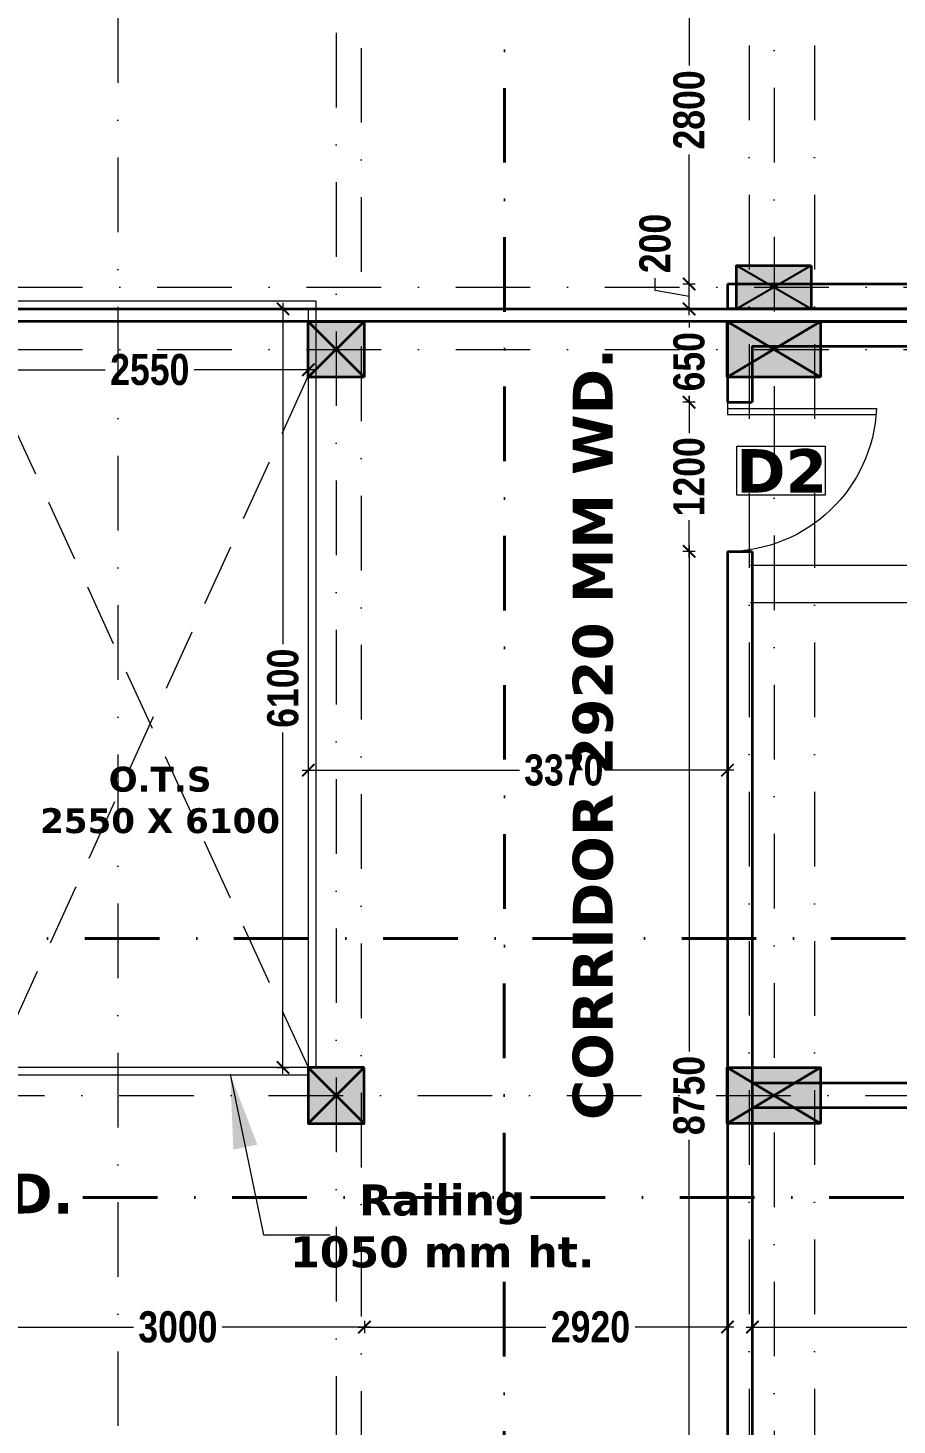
# Model space of a CAD drawing. Header units: millimetres. Extents: x -3092155 to 4513934, y -12317808 to 1850003.
# Drawn here: x -412904 to -405915, y -5535986 to -5524752 of the extents above; entities that cross this region are included whole.
import ezdxf

# ---------------------------------------------------------------- set-up
doc = ezdxf.new("R2010")
doc.units = ezdxf.units.MM
doc.header["$LTSCALE"] = 2
doc.header["$MEASUREMENT"] = 0
doc.header["$PDMODE"] = 34
doc.header["$PDSIZE"] = 500
for name, pattern in [('DASHDOT', [1, 0.5, -0.25, 0, -0.25]), ('DASHED2', [0.375, 0.25, -0.125]), ('HIDDEN', [0.375, 0.25, -0.125])]:
    doc.linetypes.add(name, pattern=pattern)
doc.layers.add('AEROW', color=7, linetype='Continuous', lineweight=15, true_color=0x0d0d0d)
for name, color, linetype, lineweight in [('coloumn', 10, 'Continuous', 35), ('cornice', 12, 'Continuous', 25), ('D DIM', 250, 'Continuous', 9), ('D2', 10, 'Continuous', 5), ('DOOR', 27, 'Continuous', 5), ('expen. jt.', 130, 'Continuous', 35), ('GRID', 251, 'DASHDOT', 5), ('PARGOLA', 115, 'DASHED2', 5), ('PROJ', 251, 'HIDDEN', 5), ('RAILING', 47, 'Continuous', 13), ('Step', 251, 'Continuous', 9), ('TEXT', 7, 'Continuous', 13), ('WAll', 250, 'Continuous', 35)]:
    doc.layers.add(name, color=color, linetype=linetype, lineweight=lineweight)
doc.styles.add('INNER DIM', font='ARIALNB.TTF', dxfattribs={"height": 250})
doc.styles.add('style2', font='verdana.ttf')
doc.dimstyles.new('external final', dxfattribs={"dimscale": 0, "dimtxt": 250, "dimasz": 100, "dimexe": 50, "dimexo": 50, "dimgap": 50, "dimtad": 0, "dimdec": 0, "dimzin": 0, "dimdsep": 46, "dimtxsty": 'INNER DIM', "dimblk": 'ARCHTICK', "dimcen": 100, "dimdle": 50, "dimclrd": 256, "dimclre": 256, "dimclrt": 256, "dimadec": 0, "dimazin": 0, "dimtfac": 1, "dimtdec": 0, "dimtix": 1, "dimtmove": 1, "dimatfit": 3, "dimfxl": 50, "dimfxlon": 1, "dimtolj": 1, "dimtzin": 0, "dimlwd": -1, "dimlwe": -1, "dimarcsym": 1})
doc.dimstyles.new('INNER DIM', dxfattribs={"dimscale": 0, "dimtxt": 250, "dimasz": 100, "dimexe": 50, "dimexo": 50, "dimgap": 50, "dimtad": 0, "dimdec": 0, "dimzin": 0, "dimdsep": 46, "dimtxsty": 'INNER DIM', "dimblk": 'ARCHTICK', "dimcen": 100, "dimdle": 50, "dimclrd": 256, "dimclre": 256, "dimclrt": 256, "dimadec": 0, "dimazin": 0, "dimtfac": 1, "dimtdec": 0, "dimtix": 1, "dimtmove": 2, "dimatfit": 3, "dimfxl": 50, "dimfxlon": 1, "dimtolj": 1, "dimtzin": 0, "dimlwd": -1, "dimlwe": -1, "dimarcsym": 1})

# ---------------------------------------------------------------- blocks, each defined once
blk = doc.blocks.new('A$C378B1DF0')
at = {"layer": 'DOOR', "ltscale": 0.1}
for p, q in [((1100, 0), (1100, 1196)), ((1150, 0), (1150, 1199)), ((1200, 0), (1100, 0))]:
    blk.add_line(p, q, dxfattribs=at)
blk.add_arc((1200, 0), 1200, 92.388, 180, dxfattribs=at)
blk = doc.blocks.new('_ArchTick')
at = {"color": 0, "linetype": 'ByBlock', "const_width": 0.15}
blk.add_lwpolyline([(-0.5, -0.5), (0.5, 0.5)], dxfattribs=at)
blk = doc.blocks.new('*D421')
at = {"layer": 'D DIM', "ltscale": 100, "transparency": 16777216}
for p, q in [((-407128, -5535198), (-402073, -5535198)), ((-407078, -5535148), (-407078, -5535248)), ((-394108, -5535198), (-401214, -5535198)), ((-394158, -5535248), (-394158, -5535148))]:
    blk.add_line(p, q, dxfattribs=at)
at = {"layer": 'Defpoints', "color": 0, "lineweight": 50, "ltscale": 100, "transparency": 16777216}
for p in [(-407078, -5533561), (-407078, -5535198), (-394158, -5535911)]:
    blk.add_point(p, dxfattribs=at)
at = {"layer": 'D DIM', "ltscale": 100, "transparency": 16777216, "xscale": 100, "yscale": 100, "zscale": 100, "rotation": 180}
blk.add_blockref('_ArchTick', (-407078, -5535198), dxfattribs=at)
at = {"layer": 'D DIM', "ltscale": 100, "transparency": 16777216, "xscale": 100, "yscale": 100, "zscale": 100}
blk.add_blockref('_ArchTick', (-394158, -5535198), dxfattribs=at)
at = {"layer": 'D DIM', "ltscale": 100, "transparency": 16777216, "insert": (-401644, -5535198), "char_height": 250, "attachment_point": 5, "style": 'INNER DIM'}
blk.add_mtext('\\A1;12920', dxfattribs=at)
blk = doc.blocks.new('*D422')
at = {"layer": 'D DIM', "ltscale": 100, "transparency": 16777216}
for p, q in [((-410248, -5535198), (-408738, -5535198)), ((-410198, -5535148), (-410198, -5535248)), ((-407228, -5535198), (-408022, -5535198)), ((-407278, -5535148), (-407278, -5535248))]:
    blk.add_line(p, q, dxfattribs=at)
at = {"layer": 'Defpoints', "color": 0, "lineweight": 50, "ltscale": 100, "transparency": 16777216}
for p in [(-410198, -5533561), (-407278, -5533561), (-410198, -5535198)]:
    blk.add_point(p, dxfattribs=at)
at = {"layer": 'D DIM', "ltscale": 100, "transparency": 16777216, "xscale": 100, "yscale": 100, "zscale": 100, "rotation": 180}
blk.add_blockref('_ArchTick', (-410198, -5535198), dxfattribs=at)
at = {"layer": 'D DIM', "ltscale": 100, "transparency": 16777216, "xscale": 100, "yscale": 100, "zscale": 100}
blk.add_blockref('_ArchTick', (-407278, -5535198), dxfattribs=at)
at = {"layer": 'D DIM', "ltscale": 100, "transparency": 16777216, "insert": (-408380, -5535198), "char_height": 250, "attachment_point": 5, "style": 'INNER DIM'}
blk.add_mtext('\\A1;2920', dxfattribs=at)
blk = doc.blocks.new('*D423')
at = {"layer": 'D DIM', "ltscale": 100, "transparency": 16777216}
for p, q in [((-413248, -5535198), (-412054, -5535198)), ((-413198, -5535148), (-413198, -5535248)), ((-410148, -5535198), (-411342, -5535198)), ((-410198, -5535148), (-410198, -5535248))]:
    blk.add_line(p, q, dxfattribs=at)
at = {"layer": 'Defpoints', "color": 0, "lineweight": 50, "ltscale": 100, "transparency": 16777216}
for p in [(-413198, -5533561), (-410198, -5533561), (-413198, -5535198)]:
    blk.add_point(p, dxfattribs=at)
at = {"layer": 'D DIM', "ltscale": 100, "transparency": 16777216, "xscale": 100, "yscale": 100, "zscale": 100, "rotation": 180}
blk.add_blockref('_ArchTick', (-413198, -5535198), dxfattribs=at)
at = {"layer": 'D DIM', "ltscale": 100, "transparency": 16777216, "xscale": 100, "yscale": 100, "zscale": 100}
blk.add_blockref('_ArchTick', (-410198, -5535198), dxfattribs=at)
at = {"layer": 'D DIM', "ltscale": 100, "transparency": 16777216, "insert": (-411698, -5535198), "char_height": 250, "attachment_point": 5, "style": 'INNER DIM'}
blk.add_mtext('\\A1;3000', dxfattribs=at)
blk = doc.blocks.new('*D499')
at = {"layer": 'D DIM', "ltscale": 100, "transparency": 16777216}
for p, q in [((-407587, -5528911), (-407587, -5532981)), ((-407537, -5528961), (-407637, -5528961)), ((-407587, -5537761), (-407587, -5533692)), ((-407537, -5537711), (-407637, -5537711))]:
    blk.add_line(p, q, dxfattribs=at)
at = {"layer": 'Defpoints', "color": 0, "lineweight": 50, "ltscale": 100, "transparency": 16777216}
for p in [(-407587, -5528961), (-407278, -5528961), (-407278, -5537711)]:
    blk.add_point(p, dxfattribs=at)
at = {"layer": 'D DIM', "ltscale": 100, "transparency": 16777216, "xscale": 100, "yscale": 100, "zscale": 100}
for p, rotation in [((-407587, -5528961), 90), ((-407587, -5537711), 270)]:
    blk.add_blockref('_ArchTick', p, dxfattribs=dict(at, rotation=rotation))
at = {"layer": 'D DIM', "ltscale": 100, "transparency": 16777216, "insert": (-407587, -5533336), "char_height": 250, "attachment_point": 5, "rotation": 90, "style": 'INNER DIM'}
blk.add_mtext('\\A1;8750', dxfattribs=at)
blk = doc.blocks.new('*D500')
at = {"layer": 'D DIM', "ltscale": 100, "transparency": 16777216}
for p, q in [((-407537, -5527761), (-407637, -5527761)), ((-407587, -5527711), (-407587, -5528011)), ((-407587, -5529011), (-407587, -5528711)), ((-407537, -5528961), (-407637, -5528961))]:
    blk.add_line(p, q, dxfattribs=at)
at = {"layer": 'Defpoints', "color": 0, "lineweight": 50, "ltscale": 100, "transparency": 16777216}
for p in [(-407587, -5527761), (-407278, -5527761), (-407278, -5528961)]:
    blk.add_point(p, dxfattribs=at)
at = {"layer": 'D DIM', "ltscale": 100, "transparency": 16777216, "xscale": 100, "yscale": 100, "zscale": 100}
for p, rotation in [((-407587, -5527761), 90), ((-407587, -5528961), 270)]:
    blk.add_blockref('_ArchTick', p, dxfattribs=dict(at, rotation=rotation))
at = {"layer": 'D DIM', "ltscale": 100, "transparency": 16777216, "insert": (-407587, -5528361), "char_height": 250, "attachment_point": 5, "rotation": 90, "style": 'INNER DIM'}
blk.add_mtext('\\A1;1200', dxfattribs=at)
blk = doc.blocks.new('*D501')
at = {"layer": 'D DIM', "ltscale": 100, "transparency": 16777216}
for p, q in [((-407537, -5527111), (-407637, -5527111)), ((-407587, -5527111), (-407587, -5527160)), ((-407537, -5527761), (-407637, -5527761)), ((-407587, -5527761), (-407587, -5527712))]:
    blk.add_line(p, q, dxfattribs=at)
at = {"layer": 'Defpoints', "color": 0, "lineweight": 50, "ltscale": 100, "transparency": 16777216}
for p in [(-407587, -5527111), (-407279, -5527111), (-407278, -5527761)]:
    blk.add_point(p, dxfattribs=at)
at = {"layer": 'D DIM', "ltscale": 100, "transparency": 16777216, "insert": (-407587, -5527436), "char_height": 250, "attachment_point": 5, "rotation": 90, "style": 'INNER DIM'}
blk.add_mtext('\\A1;650', dxfattribs=at)
blk = doc.blocks.new('*D502')
at = {"layer": 'D DIM', "ltscale": 100, "transparency": 16777216}
for p, q in [((-407860, -5526863), (-407860, -5526763)), ((-407587, -5527061), (-407587, -5526761)), ((-407587, -5526911), (-407860, -5526863)), ((-407537, -5526811), (-407637, -5526811)), ((-407537, -5527011), (-407637, -5527011))]:
    blk.add_line(p, q, dxfattribs=at)
at = {"layer": 'Defpoints', "color": 0, "lineweight": 50, "ltscale": 100, "transparency": 16777216}
for p in [(-407587, -5526811), (-407278, -5526811), (-407278, -5527011)]:
    blk.add_point(p, dxfattribs=at)
at = {"layer": 'D DIM', "ltscale": 100, "transparency": 16777216, "xscale": 100, "yscale": 100, "zscale": 100}
for p, rotation in [((-407587, -5526811), 90), ((-407587, -5527011), 270)]:
    blk.add_blockref('_ArchTick', p, dxfattribs=dict(at, rotation=rotation))
at = {"layer": 'D DIM', "ltscale": 100, "transparency": 16777216, "insert": (-407860, -5526485), "char_height": 250, "attachment_point": 5, "rotation": 90, "style": 'INNER DIM'}
blk.add_mtext('\\A1;200', dxfattribs=at)
blk = doc.blocks.new('*D503')
at = {"layer": 'D DIM', "ltscale": 100, "transparency": 16777216}
for p, q in [((-407587, -5523961), (-407587, -5525053)), ((-407537, -5524011), (-407637, -5524011)), ((-407587, -5526861), (-407587, -5525769)), ((-407537, -5526811), (-407637, -5526811))]:
    blk.add_line(p, q, dxfattribs=at)
at = {"layer": 'Defpoints', "color": 0, "lineweight": 50, "ltscale": 100, "transparency": 16777216}
for p in [(-407587, -5524011), (-407155, -5524011), (-407278, -5526811)]:
    blk.add_point(p, dxfattribs=at)
at = {"layer": 'D DIM', "ltscale": 100, "transparency": 16777216, "xscale": 100, "yscale": 100, "zscale": 100}
for p, rotation in [((-407587, -5524011), 90), ((-407587, -5526811), 270)]:
    blk.add_blockref('_ArchTick', p, dxfattribs=dict(at, rotation=rotation))
at = {"layer": 'D DIM', "ltscale": 100, "transparency": 16777216, "insert": (-407587, -5525411), "char_height": 250, "attachment_point": 5, "rotation": 90, "style": 'INNER DIM'}
blk.add_mtext('\\A1;2800', dxfattribs=at)
blk = doc.blocks.new('S.F')
at = {"layer": 'coloumn', "ltscale": 100}
for points in [[(79065, -5834856), (79065, -5835206), (78465, -5835206), (78465, -5834856)], [(75470, -5835756), (75020, -5835756), (75020, -5835306), (75470, -5835306)], [(79140, -5835756), (79140, -5835306), (78390, -5835306), (78390, -5835756)], [(75470, -5841306), (75020, -5841306), (75020, -5841756), (75470, -5841756)], [(79140, -5841756), (79140, -5841306), (78390, -5841306), (78390, -5841756)]]:
    blk.add_hatch(color=256, dxfattribs=at).paths.add_polyline_path(points)
at = {"layer": 'coloumn', "lineweight": 25, "ltscale": 100}
for p, q in [((78465, -5835206), (79065, -5834856)), ((78465, -5834856), (79065, -5835206))]:
    blk.add_line(p, q, dxfattribs=at)
at = {"layer": 'coloumn', "ltscale": 100}
for p, q in [((75470, -5835306), (75020, -5835756)), ((75020, -5835306), (75470, -5835756)), ((78390, -5835756), (78390, -5835306)), ((78390, -5835306), (79140, -5835306)), ((79140, -5835306), (79140, -5835756)), ((79140, -5835756), (78390, -5835756)), ((75470, -5841756), (75020, -5841306)), ((75020, -5841756), (75470, -5841306)), ((78390, -5841756), (78390, -5841306)), ((78390, -5841306), (79140, -5841306)), ((79140, -5841306), (79140, -5841756)), ((79140, -5841756), (78390, -5841756))]:
    blk.add_line(p, q, dxfattribs=at)
for points in [[(79065, -5834856), (79065, -5835206), (78465, -5835206), (78465, -5834856)], [(75470, -5835756), (75020, -5835756), (75020, -5835306), (75470, -5835306)], [(75470, -5841306), (75020, -5841306), (75020, -5841756), (75470, -5841756)]]:
    blk.add_lwpolyline(points, close=True, dxfattribs=at)
for points in [[(79140, -5835756), (78390, -5835306), (79140, -5835306), (78390, -5835756)], [(79140, -5841756), (78390, -5841306), (79140, -5841306), (78390, -5841756)]]:
    blk.add_lwpolyline(points, dxfattribs=at)
blk = doc.blocks.new('*D1109')
at = {"layer": 'D DIM', "ltscale": 100, "transparency": 16777216}
for p, q in [((-413199, -5527550), (-413199, -5527450)), ((-410649, -5527550), (-410649, -5527450)), ((-413249, -5527500), (-412282, -5527500)), ((-410599, -5527500), (-411566, -5527500))]:
    blk.add_line(p, q, dxfattribs=at)
at = {"layer": 'Defpoints', "color": 0, "lineweight": 50, "ltscale": 100, "transparency": 16777216}
for p in [(-410649, -5527500), (-413199, -5527915), (-410649, -5527915)]:
    blk.add_point(p, dxfattribs=at)
at = {"layer": 'D DIM', "ltscale": 100, "transparency": 16777216, "xscale": 100, "yscale": 100, "zscale": 100, "rotation": 180}
blk.add_blockref('_ArchTick', (-413199, -5527500), dxfattribs=at)
at = {"layer": 'D DIM', "ltscale": 100, "transparency": 16777216, "xscale": 100, "yscale": 100, "zscale": 100}
blk.add_blockref('_ArchTick', (-410649, -5527500), dxfattribs=at)
at = {"layer": 'D DIM', "ltscale": 100, "transparency": 16777216, "insert": (-411924, -5527500), "char_height": 250, "attachment_point": 5, "style": 'INNER DIM'}
blk.add_mtext('\\A1;2550', dxfattribs=at)
blk = doc.blocks.new('*D1110')
at = {"layer": 'D DIM', "ltscale": 100, "transparency": 16777216}
for p, q in [((-410853, -5526961), (-410853, -5529706)), ((-410903, -5527011), (-410803, -5527011)), ((-410853, -5533161), (-410853, -5530417)), ((-410903, -5533111), (-410803, -5533111))]:
    blk.add_line(p, q, dxfattribs=at)
at = {"layer": 'Defpoints', "color": 0, "lineweight": 50, "ltscale": 100, "transparency": 16777216}
for p in [(-411453, -5527011), (-411453, -5533111), (-410853, -5533111)]:
    blk.add_point(p, dxfattribs=at)
at = {"layer": 'D DIM', "ltscale": 100, "transparency": 16777216, "xscale": 100, "yscale": 100, "zscale": 100}
for p, rotation in [((-410853, -5527011), 90), ((-410853, -5533111), 270)]:
    blk.add_blockref('_ArchTick', p, dxfattribs=dict(at, rotation=rotation))
at = {"layer": 'D DIM', "ltscale": 100, "transparency": 16777216, "insert": (-410853, -5530061), "char_height": 250, "attachment_point": 5, "rotation": 90, "style": 'INNER DIM'}
blk.add_mtext('\\A1;6100', dxfattribs=at)
blk = doc.blocks.new('*D1111')
at = {"layer": 'D DIM', "ltscale": 100, "transparency": 16777216}
for p, q in [((-410649, -5530770), (-410649, -5530670)), ((-407278, -5530770), (-407278, -5530670)), ((-410699, -5530720), (-408951, -5530720)), ((-407228, -5530720), (-408239, -5530720))]:
    blk.add_line(p, q, dxfattribs=at)
at = {"layer": 'Defpoints', "color": 0, "lineweight": 50, "ltscale": 100, "transparency": 16777216}
for p in [(-407278, -5530720), (-410649, -5531857), (-407278, -5531857)]:
    blk.add_point(p, dxfattribs=at)
at = {"layer": 'D DIM', "ltscale": 100, "transparency": 16777216, "xscale": 100, "yscale": 100, "zscale": 100, "rotation": 180}
blk.add_blockref('_ArchTick', (-410649, -5530720), dxfattribs=at)
at = {"layer": 'D DIM', "ltscale": 100, "transparency": 16777216, "xscale": 100, "yscale": 100, "zscale": 100}
blk.add_blockref('_ArchTick', (-407278, -5530720), dxfattribs=at)
at = {"layer": 'D DIM', "ltscale": 100, "transparency": 16777216, "insert": (-408595, -5530720), "char_height": 250, "attachment_point": 5, "style": 'INNER DIM'}
blk.add_mtext('\\A1;3370', dxfattribs=at)
blk = doc.blocks.new('YJJYH')
at = {"layer": 'Step', "ltscale": 15000}
for p, q in [((-31392, -5691038), (-33592, -5691038)), ((-31692, -5691338), (-33592, -5691338))]:
    blk.add_line(p, q, dxfattribs=at)
blk = doc.blocks.new('uyujnjh')
at = {"layer": 'PROJ', "linetype": 'DASHDOT', "lineweight": 40, "ltscale": 600}
blk.add_line((-186042, -5846539), (-249741, -5846539), dxfattribs=at)

msp = doc.modelspace()

# ---------------------------------------------------------------- linework, layer by layer
at = {"layer": 'D2', "ltscale": 0.1}
msp.add_lwpolyline([(-407202.2, -5528114.8), (-406491.5, -5528114.8), (-406491.5, -5528508.7), (-407202.2, -5528508.7)], close=True, dxfattribs=at)
at = {"layer": 'expen. jt.', "ltscale": 100}
for p, q in [((-438889.3, -5527011.2), (-393716.4, -5527011.2)), ((-393959.3, -5527111.2), (-438889.3, -5527111.2))]:
    msp.add_line(p, q, dxfattribs=at)
at = {"layer": 'GRID', "color": 5, "ltscale": 600}
for p, q in [((-406903.9, -5497630.3), (-406903.9, -5586432.3)), ((-412181.3, -5498190.6), (-412181.3, -5585871.9)), ((-407103.9, -5498491.3), (-407103.9, -5585573.6)), ((-406578.9, -5498491.5), (-406578.9, -5585571)), ((-410423.9, -5499589.4), (-410423.9, -5584428)), ((-410223.5, -5500911.1), (-410223.5, -5583106.3))]:
    msp.add_line(p, q, dxfattribs=at)
at = {"layer": 'GRID', "color": 6, "ltscale": 600}
for p, q in [((-461068.2, -5526836.2), (-366440.7, -5526836.2)), ((-461068.2, -5527336.2), (-366440.7, -5527336.2)), ((-460173.8, -5533336.2), (-367334.4, -5533336.2))]:
    msp.add_line(p, q, dxfattribs=at)
at = {"layer": 'PARGOLA', "ltscale": 1000}
for p, q in [((-410648.9, -5533111.6), (-413199.4, -5527561.2)), ((-410654.6, -5527561.2), (-413179.6, -5533111.2))]:
    msp.add_line(p, q, dxfattribs=at)
at = {"layer": 'PROJ', "linetype": 'DASHDOT', "lineweight": 40, "ltscale": 600}
for p, q in [((-409087.3, -5579839.4), (-409064.4, -5504825.1)), ((-384244.8, -5532074.3), (-447943.8, -5532074.3))]:
    msp.add_line(p, q, dxfattribs=at)
at = {"layer": 'RAILING', "ltscale": 1000}
for p, q in [((-410587, -5526949.2), (-413199.4, -5526949.2)), ((-410587, -5533111.2), (-410587, -5526949.2)), ((-410649, -5527011.2), (-413199.4, -5527011.2)), ((-410649, -5533111.2), (-410649, -5527011.2)), ((-410648.9, -5533111.2), (-413199.4, -5533111.2)), ((-410648.9, -5533173.2), (-413199.4, -5533173.2))]:
    msp.add_line(p, q, dxfattribs=at)
at = {"layer": 'WAll', "ltscale": 100}
for p, q in [((-407279.3, -5526811.2), (-407279.3, -5527011.2)), ((-400634.4, -5526811.2), (-407279.3, -5526811.2)), ((-407279.4, -5527111.2), (-407279.4, -5527761.2)), ((-394634.3, -5527011.2), (-407279.3, -5527011.2)), ((-406529.3, -5527111.2), (-394709.3, -5527111.2)), ((-407079.4, -5527311.2), (-407079.4, -5527761.2)), ((-407079.3, -5527311.2), (-394709.3, -5527311.2)), ((-407279.4, -5527761.2), (-407079.4, -5527761.2)), ((-407279.4, -5528961.2), (-407279.4, -5537711.2)), ((-407279.4, -5528961.2), (-407079.4, -5528961.2)), ((-407079.4, -5528961.2), (-407079.4, -5537711.2)), ((-394159.3, -5533236.2), (-407079.3, -5533236.2)), ((-394159.3, -5533436.2), (-407079.3, -5533436.2))]:
    msp.add_line(p, q, dxfattribs=at)

# ---------------------------------------------------------------- block references
at = {"layer": 'coloumn'}
msp.add_blockref('S.F', (-485670.2, 308195), dxfattribs=at)
at = {"layer": 'cornice', "color": 3, "lineweight": 50}
msp.add_blockref('uyujnjh', (-198217.5, 312382.6), dxfattribs=at)
at = {"layer": 'D DIM'}
msp.add_blockref('YJJYH', (-373501.8, 161963.5), dxfattribs=at)
at = {"layer": 'DOOR', "ltscale": 100, "xscale": -1, "rotation": 270}
msp.add_blockref('A$C378B1DF0', (-407279.4, -5528961.2), dxfattribs=at)

# ---------------------------------------------------------------- texts
at = {"layer": 'D2', "ltscale": 0.1, "insert": (-406843.2, -5528313.3), "char_height": 350, "attachment_point": 5, "style": 'style2'}
msp.add_mtext('\\pt3850;{\\fVerdana|b1|i0|c0|p34;D2}', dxfattribs=at)
at = {"layer": 'TEXT', "ltscale": 0.1, "insert": (-408359.1, -5530429.7), "char_height": 250, "attachment_point": 5, "rotation": 90, "style": 'style2'}
msp.add_mtext('{\\fVerdana|b1|i0|c0|p34;\\H1.2857x;CORRIDOR 2920 MM WD.\\H0.77778x;  }', dxfattribs=at)
at = {"layer": 'TEXT', "ltscale": 0.1, "attachment_point": 5, "style": 'style2'}
for s, insert, char_height in [('{\\fVerdana|b1|i0|c0|p34;O.T.S\\P2550 X 6100 }', (-411841.5, -5530961.2), 200), ('{\\fVerdana|b1|i0|c0|p34;\\H1.2857x;CORRIDOR 2475 MM WD.\\H0.77778x;  }', (-415640.7, -5534127.5), 250), ('{\\fVerdana|b1|i0|c0|p34;Railing \\P1050 mm ht. }', (-409572.5, -5534386.8), 250)]:
    msp.add_mtext(s, dxfattribs=dict(at, insert=insert, char_height=char_height))

# ---------------------------------------------------------------- dimensions: what is measured, and where the dimension line sits
at = {"layer": 'D DIM', "ltscale": 100}
for base, p1, p2, angle, picture, middle in [((-407586.7, -5524011.2), (-407278.5, -5526811.2), (-407154.7, -5524011.2), 90, '*D503', (-407586.7, -5525411.2)), ((-410852.8, -5533111.2), (-411452.8, -5527011.2), (-411452.8, -5533111.2), 90, '*D1110', (-410852.8, -5530061.2)), ((-407586.7, -5527111.2), (-407278.5, -5527761.2), (-407278.9, -5527111.2), 90, '*D501', (-407586.7, -5527436.2)), ((-407586.7, -5527761.2), (-407278.5, -5528961.2), (-407278.5, -5527761.2), 90, '*D500', (-407586.7, -5528361.2)), ((-407586.7, -5528961.2), (-407278.5, -5537711.2), (-407278.5, -5528961.2), 90, '*D499', (-407586.7, -5533336.2)), ((-413197.7, -5535197.9), (-410197.7, -5533561.2), (-413197.7, -5533561.2), 180, '*D423', (-411697.7, -5535197.9))]:
    dim = msp.add_linear_dim(base=base, p1=p1, p2=p2, angle=angle, dimstyle='external final', override={"dimscale": 1}, dxfattribs=at)
    dim.commit()
    dim.dimension.update_dxf_attribs({"geometry": picture, "text_midpoint": middle})
for base, p1, p2, angle, picture, middle in [((-407586.7, -5526811.2), (-407278.5, -5527011.2), (-407278.5, -5526811.2), 90, '*D502', (-407859.9, -5526713.5)), ((-410197.7, -5535197.9), (-407277.7, -5533561.2), (-410197.7, -5533561.2), 180, '*D422', (-408379.7, -5535197.9)), ((-407078.1, -5535197.9), (-394158.1, -5535911.2), (-407078.1, -5533561.2), 180, '*D421', (-401643.5, -5535197.9))]:
    dim = msp.add_linear_dim(base=base, p1=p1, p2=p2, angle=angle, dimstyle='external final', override={"dimscale": 1}, dxfattribs=at)
    dim.commit()
    dim.dimension.update_dxf_attribs({"geometry": picture, "text_midpoint": middle, "dimtype": 160})
dim = msp.add_linear_dim(base=(-410649, -5527499.6), p1=(-413199.4, -5527915.1), p2=(-410649, -5527915.1), dimstyle='external final', override={"dimscale": 1}, dxfattribs=at)
dim.commit()
dim.dimension.update_dxf_attribs({"geometry": '*D1109', "text_midpoint": (-411924.2, -5527499.6)})
dim = msp.add_linear_dim(base=(-407278.1, -5530720.1), p1=(-410648.5, -5531857.5), p2=(-407278.1, -5531857.1), dimstyle='INNER DIM', override={"dimscale": 1}, dxfattribs=at)
dim.commit()
dim.dimension.update_dxf_attribs({"geometry": '*D1111', "text_midpoint": (-408594.8, -5530720.1), "dimtype": 160})

# ---------------------------------------------------------------- leaders
at = {"layer": 'AEROW', "lineweight": 35, "ltscale": 100}
msp.add_leader([(-411277.7, -5533163.8), (-411008.3, -5534457.7), (-410472.4, -5534457.7)], dimstyle='INNER DIM', override={"dimscale": 1, "dimasz": 600}, dxfattribs=at)

doc.saveas('drawing.dxf')
